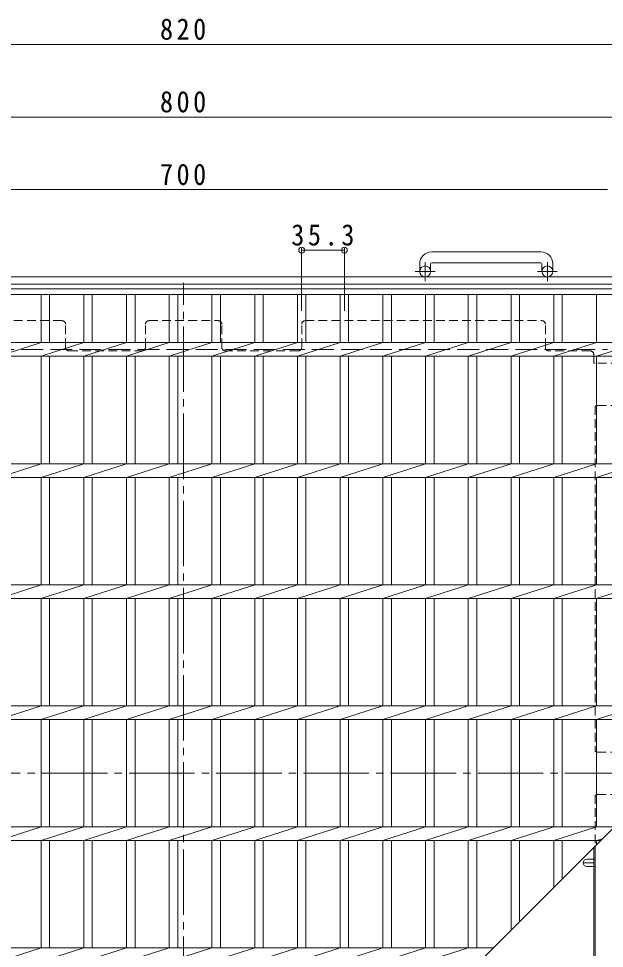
# Model space of a CAD drawing. Units: millimetres at full size, sheet at 1:6. Extents: x -1464 to 1197, y -1180 to 1127.
# Drawn here: x -939 to -455, y 359 to 1127 of the extents above; entities that cross this region are included whole.
import ezdxf

# ---------------------------------------------------------------- set-up
doc = ezdxf.new("R2010")
doc.units = ezdxf.units.MM
doc.header["$LTSCALE"] = 6
doc.header["$PDMODE"] = 32
doc.header["$PDSIZE"] = 4.8
for name, pattern in [('CHAIN1', [8, 5, -1, 1, -1]), ('CHAIN2', [12, 9, -1, 1, -1]), ('DASHED1', [1.8, 1.2, -0.6]), ('DASHED3', [4, 3, -1])]:
    doc.linetypes.add(name, pattern=pattern)
for name, color, linetype, lineweight in [('6-1', 3, 'Continuous', 9), ('6-2', 3, 'Continuous', 9), ('6-4', 7, 'Continuous', 9), ('6-7', 2, 'Continuous', 9), ('6-8', 2, 'Continuous', 9)]:
    doc.layers.add(name, color=color, linetype=linetype, lineweight=lineweight)
doc.styles.add('ＭＳ ゴシック', font='')
doc.styles.get('ＭＳ ゴシック').set_extended_font_data('MS Gothic')

msp = doc.modelspace()

# ---------------------------------------------------------------- linework, layer by layer
at = {"layer": '6-1', "color": 2}
for p, q in [((-507.902, 933.877), (-597.902, 933.877)), ((-607.902, 923.877), (-607.902, 917.777)), ((-598.902, 923.877), (-598.902, 917.777)), ((-597.902, 924.877), (-507.902, 924.877)), ((-506.902, 923.877), (-506.902, 917.777)), ((-497.902, 923.877), (-497.902, 917.777)), ((-1212.902, 913.277), (-392.902, 913.277)), ((-1206.902, 907.277), (-398.902, 907.277))]:
    msp.add_line(p, q, dxfattribs=at)
at = {"layer": '6-1', "color": 2, "linetype": 'CHAIN1'}
for p, q in [((-603.402, 909.67), (-603.402, 925.267)), ((-502.402, 909.67), (-502.402, 925.267)), ((-595.239, 917.777), (-611.646, 917.777)), ((-494.239, 917.777), (-510.646, 917.777))]:
    msp.add_line(p, q, dxfattribs=at)
at = {"layer": '6-1', "color": 2, "linetype": 'DASHED3'}
msp.add_line((-1152.902, 853.277), (-452.902, 853.277), dxfattribs=at)
at = {"layer": '6-1', "color": 2}
for centre in [(-603.402, 917.777), (-502.402, 917.777)]:
    msp.add_circle(centre, 4.5, dxfattribs=at)
for centre, radius, start, end in [((-597.902, 923.877), 10, 90, 180), ((-507.902, 923.877), 10, 0, 90), ((-597.902, 923.877), 1, 90, 180), ((-507.902, 923.877), 1, 0, 90)]:
    msp.add_arc(centre, radius, start, end, dxfattribs=at)
at = {"layer": '6-2'}
for p, q in [((-1202.902, 903.277), (-402.902, 903.277)), ((-1202.902, 898.777), (-402.902, 898.777)), ((-920.616, 858.934), (-920.616, 898.777)), ((-913.616, 858.934), (-913.616, 898.777)), ((-885.33, 858.934), (-885.33, 898.777)), ((-878.33, 858.934), (-878.33, 898.777)), ((-850.045, 858.934), (-850.045, 898.777)), ((-843.045, 858.934), (-843.045, 898.777)), ((-814.759, 858.934), (-814.759, 898.777)), ((-807.759, 858.934), (-807.759, 898.777)), ((-779.473, 858.934), (-779.473, 898.777)), ((-772.473, 858.934), (-772.473, 898.777)), ((-744.188, 858.934), (-744.188, 898.777)), ((-737.188, 858.934), (-737.188, 898.777)), ((-708.902, 858.934), (-708.902, 898.777)), ((-701.902, 858.934), (-701.902, 898.777)), ((-673.616, 858.934), (-673.616, 898.777)), ((-666.616, 858.934), (-666.616, 898.777)), ((-638.33, 858.934), (-638.33, 898.777)), ((-631.33, 858.934), (-631.33, 898.777)), ((-603.045, 858.934), (-603.045, 898.777)), ((-596.045, 858.934), (-596.045, 898.777)), ((-567.759, 858.934), (-567.759, 898.777)), ((-560.759, 858.934), (-560.759, 898.777)), ((-532.473, 858.934), (-532.473, 898.777)), ((-525.473, 858.934), (-525.473, 898.777)), ((-497.188, 858.934), (-497.188, 898.777)), ((-490.188, 858.934), (-490.188, 898.777)), ((-461.902, 858.934), (-461.902, 898.777)), ((-402.902, 858.934), (-1202.902, 858.934)), ((-955.902, 847.62), (-920.616, 858.934)), ((-920.616, 847.62), (-885.33, 858.934)), ((-885.33, 847.62), (-850.045, 858.934)), ((-850.045, 847.62), (-814.759, 858.934)), ((-814.759, 847.62), (-779.473, 858.934)), ((-779.473, 847.62), (-744.188, 858.934)), ((-744.188, 847.62), (-708.902, 858.934)), ((-708.902, 847.62), (-673.616, 858.934)), ((-673.616, 847.62), (-638.33, 858.934)), ((-638.33, 847.62), (-603.045, 858.934)), ((-603.045, 847.62), (-567.759, 858.934)), ((-567.759, 847.62), (-532.473, 858.934)), ((-532.473, 847.62), (-497.188, 858.934)), ((-497.188, 847.62), (-461.902, 858.934)), ((-461.902, 847.62), (-426.616, 858.934)), ((-402.902, 847.62), (-1202.902, 847.62)), ((-920.616, 758.934), (-920.616, 847.62)), ((-913.616, 758.934), (-913.616, 847.62)), ((-885.33, 758.934), (-885.33, 847.62)), ((-878.33, 758.934), (-878.33, 847.62)), ((-850.045, 758.934), (-850.045, 847.62)), ((-843.045, 758.934), (-843.045, 847.62)), ((-814.759, 758.934), (-814.759, 847.62)), ((-807.759, 758.934), (-807.759, 847.62)), ((-779.473, 758.934), (-779.473, 847.62)), ((-772.473, 758.934), (-772.473, 847.62)), ((-744.188, 758.934), (-744.188, 847.62)), ((-737.188, 758.934), (-737.188, 847.62)), ((-708.902, 758.934), (-708.902, 847.62)), ((-701.902, 758.934), (-701.902, 847.62)), ((-673.616, 758.934), (-673.616, 847.62)), ((-666.616, 758.934), (-666.616, 847.62)), ((-638.33, 758.934), (-638.33, 847.62)), ((-631.33, 758.934), (-631.33, 847.62)), ((-603.045, 758.934), (-603.045, 847.62)), ((-596.045, 758.934), (-596.045, 847.62)), ((-567.759, 758.934), (-567.759, 847.62)), ((-560.759, 758.934), (-560.759, 847.62)), ((-532.473, 758.934), (-532.473, 847.62)), ((-525.473, 758.934), (-525.473, 847.62)), ((-497.188, 758.934), (-497.188, 847.62)), ((-490.188, 758.934), (-490.188, 847.62)), ((-461.902, 758.934), (-461.902, 847.62)), ((-402.902, 758.934), (-1202.902, 758.934)), ((-955.902, 747.62), (-920.616, 758.934)), ((-920.616, 747.62), (-885.33, 758.934)), ((-885.33, 747.62), (-850.045, 758.934)), ((-850.045, 747.62), (-814.759, 758.934)), ((-814.759, 747.62), (-779.473, 758.934)), ((-779.473, 747.62), (-744.188, 758.934)), ((-744.188, 747.62), (-708.902, 758.934)), ((-708.902, 747.62), (-673.616, 758.934)), ((-673.616, 747.62), (-638.33, 758.934)), ((-638.33, 747.62), (-603.045, 758.934)), ((-603.045, 747.62), (-567.759, 758.934)), ((-567.759, 747.62), (-532.473, 758.934)), ((-532.473, 747.62), (-497.188, 758.934)), ((-497.188, 747.62), (-461.902, 758.934)), ((-461.902, 747.62), (-426.616, 758.934)), ((-402.902, 747.62), (-1202.902, 747.62)), ((-920.616, 658.934), (-920.616, 747.62)), ((-913.616, 658.934), (-913.616, 747.62)), ((-885.33, 658.934), (-885.33, 747.62)), ((-878.33, 658.934), (-878.33, 747.62)), ((-850.045, 658.934), (-850.045, 747.62)), ((-843.045, 658.934), (-843.045, 747.62)), ((-814.759, 658.934), (-814.759, 747.62)), ((-807.759, 658.934), (-807.759, 747.62)), ((-779.473, 658.934), (-779.473, 747.62)), ((-772.473, 658.934), (-772.473, 747.62)), ((-744.188, 658.934), (-744.188, 747.62)), ((-737.188, 658.934), (-737.188, 747.62)), ((-708.902, 658.934), (-708.902, 747.62)), ((-701.902, 658.934), (-701.902, 747.62)), ((-673.616, 658.934), (-673.616, 747.62)), ((-666.616, 658.934), (-666.616, 747.62)), ((-638.33, 658.934), (-638.33, 747.62)), ((-631.33, 658.934), (-631.33, 747.62)), ((-603.045, 658.934), (-603.045, 747.62)), ((-596.045, 658.934), (-596.045, 747.62)), ((-567.759, 658.934), (-567.759, 747.62)), ((-560.759, 658.934), (-560.759, 747.62)), ((-532.473, 658.934), (-532.473, 747.62)), ((-525.473, 658.934), (-525.473, 747.62)), ((-497.188, 658.934), (-497.188, 747.62)), ((-490.188, 658.934), (-490.188, 747.62)), ((-461.902, 658.934), (-461.902, 747.62)), ((-402.902, 658.934), (-1202.902, 658.934)), ((-955.902, 647.62), (-920.616, 658.934)), ((-920.616, 647.62), (-885.33, 658.934)), ((-885.33, 647.62), (-850.045, 658.934)), ((-850.045, 647.62), (-814.759, 658.934)), ((-814.759, 647.62), (-779.473, 658.934)), ((-779.473, 647.62), (-744.188, 658.934)), ((-402.902, 647.62), (-1202.902, 647.62)), ((-920.616, 558.934), (-920.616, 647.62)), ((-913.616, 558.934), (-913.616, 647.62)), ((-885.33, 558.934), (-885.33, 647.62)), ((-878.33, 558.934), (-878.33, 647.62)), ((-850.045, 558.934), (-850.045, 647.62)), ((-843.045, 558.934), (-843.045, 647.62)), ((-814.759, 558.934), (-814.759, 647.62)), ((-807.759, 558.934), (-807.759, 647.62)), ((-779.473, 558.934), (-779.473, 647.62)), ((-772.473, 558.934), (-772.473, 647.62)), ((-737.188, 558.934), (-737.188, 647.62)), ((-701.902, 558.934), (-701.902, 647.62)), ((-666.616, 558.934), (-666.616, 647.62)), ((-631.33, 558.934), (-631.33, 647.62)), ((-596.045, 558.934), (-596.045, 647.62)), ((-560.759, 558.934), (-560.759, 647.62)), ((-525.473, 558.934), (-525.473, 647.62)), ((-490.188, 558.934), (-490.188, 647.62)), ((-402.902, 558.934), (-1202.902, 558.934)), ((-955.902, 547.62), (-920.616, 558.934)), ((-920.616, 547.62), (-885.33, 558.934)), ((-885.33, 547.62), (-850.045, 558.934)), ((-850.045, 547.62), (-814.759, 558.934)), ((-814.759, 547.62), (-779.473, 558.934)), ((-779.473, 547.62), (-744.188, 558.934)), ((-402.902, 547.62), (-1202.902, 547.62)), ((-920.616, 458.934), (-920.616, 547.62)), ((-913.616, 458.934), (-913.616, 547.62)), ((-885.33, 458.934), (-885.33, 547.62)), ((-878.33, 458.934), (-878.33, 547.62)), ((-850.045, 458.934), (-850.045, 547.62)), ((-843.045, 458.934), (-843.045, 547.62)), ((-814.759, 458.934), (-814.759, 547.62)), ((-807.759, 458.934), (-807.759, 547.62)), ((-779.473, 458.934), (-779.473, 547.62)), ((-772.473, 458.934), (-772.473, 547.62)), ((-737.188, 458.934), (-737.188, 547.62)), ((-701.902, 458.934), (-701.902, 547.62)), ((-666.616, 458.934), (-666.616, 547.62)), ((-631.33, 458.934), (-631.33, 547.62)), ((-596.045, 458.934), (-596.045, 547.62)), ((-560.759, 458.934), (-560.759, 547.62)), ((-525.473, 458.934), (-525.473, 547.62)), ((-490.188, 458.934), (-490.188, 547.62)), ((-802.902, 103.277), (-402.902, 503.277)), ((-447.245, 458.934), (-1202.902, 458.934)), ((-955.902, 447.62), (-920.616, 458.934)), ((-920.616, 447.62), (-885.33, 458.934)), ((-885.33, 447.62), (-850.045, 458.934)), ((-850.045, 447.62), (-814.759, 458.934)), ((-814.759, 447.62), (-779.473, 458.934)), ((-779.473, 447.62), (-744.188, 458.934)), ((-532.473, 447.62), (-497.188, 458.934)), ((-497.188, 447.62), (-461.902, 458.934)), ((-458.559, 447.62), (-1202.902, 447.62)), ((-920.616, 358.934), (-920.616, 447.62)), ((-913.616, 358.934), (-913.616, 447.62)), ((-885.33, 358.934), (-885.33, 447.62)), ((-878.33, 358.934), (-878.33, 447.62)), ((-850.045, 358.934), (-850.045, 447.62)), ((-843.045, 358.934), (-843.045, 447.62)), ((-814.759, 358.934), (-814.759, 447.62)), ((-807.759, 358.934), (-807.759, 447.62)), ((-779.473, 358.934), (-779.473, 447.62)), ((-772.473, 358.934), (-772.473, 447.62)), ((-737.188, 358.934), (-737.188, 447.62)), ((-701.902, 358.934), (-701.902, 447.62)), ((-666.616, 358.934), (-666.616, 447.62)), ((-631.33, 358.934), (-631.33, 447.62)), ((-596.045, 358.934), (-596.045, 447.62)), ((-560.759, 358.934), (-560.759, 447.62)), ((-532.473, 373.705), (-532.473, 447.62)), ((-525.473, 380.705), (-525.473, 447.62)), ((-497.188, 408.991), (-497.188, 447.62)), ((-490.188, 415.991), (-490.188, 447.62)), ((-461.902, 447.62), (-456.981, 449.198)), ((-461.902, 444.277), (-461.902, 447.62)), ((-547.245, 358.934), (-1202.902, 358.934)), ((-955.902, 347.62), (-920.616, 358.934)), ((-920.616, 347.62), (-885.33, 358.934)), ((-885.33, 347.62), (-850.045, 358.934)), ((-850.045, 347.62), (-814.759, 358.934)), ((-814.759, 347.62), (-779.473, 358.934)), ((-779.473, 347.62), (-744.188, 358.934)), ((-638.33, 347.62), (-603.045, 358.934)), ((-603.045, 347.62), (-567.759, 358.934))]:
    msp.add_line(p, q, dxfattribs=at)
for points in [[(-744.188, 558.934), (-744.188, 647.62), (-708.902, 658.934)], [(-708.902, 558.934), (-708.902, 647.62), (-673.616, 658.934)], [(-673.616, 558.934), (-673.616, 647.62), (-638.33, 658.934)], [(-638.33, 558.934), (-638.33, 647.62), (-603.045, 658.934)], [(-603.045, 558.934), (-603.045, 647.62), (-567.759, 658.934)], [(-567.759, 558.934), (-567.759, 647.62), (-532.473, 658.934)], [(-532.473, 558.934), (-532.473, 647.62), (-497.188, 658.934)], [(-497.188, 558.934), (-497.188, 647.62), (-461.902, 658.934)], [(-461.902, 558.934), (-461.902, 647.62), (-426.616, 658.934)], [(-744.188, 458.934), (-744.188, 547.62), (-708.902, 558.934)], [(-708.902, 458.934), (-708.902, 547.62), (-673.616, 558.934)], [(-673.616, 458.934), (-673.616, 547.62), (-638.33, 558.934)], [(-638.33, 458.934), (-638.33, 547.62), (-603.045, 558.934)], [(-603.045, 458.934), (-603.045, 547.62), (-567.759, 558.934)], [(-567.759, 458.934), (-567.759, 547.62), (-532.473, 558.934)], [(-532.473, 458.934), (-532.473, 547.62), (-497.188, 558.934)], [(-497.188, 458.934), (-497.188, 547.62), (-461.902, 558.934)], [(-461.902, 458.934), (-461.902, 547.62), (-426.616, 558.934)], [(-744.188, 358.934), (-744.188, 447.62), (-708.902, 458.934)], [(-708.902, 358.934), (-708.902, 447.62), (-673.616, 458.934)], [(-673.616, 358.934), (-673.616, 447.62), (-638.33, 458.934)], [(-638.33, 358.934), (-638.33, 447.62), (-603.045, 458.934)], [(-603.045, 358.934), (-603.045, 447.62), (-567.759, 458.934)], [(-567.759, 358.934), (-567.759, 447.62), (-532.473, 458.934)], [(-744.188, 258.934), (-744.188, 347.62), (-708.902, 358.934)], [(-708.902, 258.934), (-708.902, 347.62), (-673.616, 358.934)], [(-673.616, 258.934), (-673.616, 347.62), (-638.33, 358.934)]]:
    msp.add_lwpolyline(points, dxfattribs=at)
at = {"layer": '6-4'}
for p, q in [((-1212.902, 1105.277), (-392.902, 1105.277)), ((-1202.902, 1045.277), (-402.902, 1045.277)), ((-1152.902, 985.277), (-452.902, 985.277)), ((-705.402, 937.077), (-705.402, 885.277)), ((-670.116, 937.077), (-670.116, 885.277)), ((-705.402, 935.277), (-670.116, 935.277))]:
    msp.add_line(p, q, dxfattribs=at)
for p in [(-705.402, 935.277), (-670.116, 935.277)]:
    msp.add_point(p, dxfattribs=at)
at = {"layer": '6-7', "linetype": 'CHAIN2'}
for p, q in [((-802.902, 98.277), (-802.902, 908.277)), ((-1207.902, 503.277), (-397.902, 503.277))]:
    msp.add_line(p, q, dxfattribs=at)
at = {"layer": '6-7', "linetype": 'DASHED1'}
for p, q in [((-903.44, 877.08), (-1098.701, 877.08)), ((-831.419, 877.08), (-774.385, 877.08)), ((-702.363, 877.08), (-507.103, 877.08)), ((-900.44, 855.08), (-900.44, 874.08)), ((-834.419, 855.08), (-834.419, 874.08)), ((-771.385, 855.08), (-771.385, 874.08)), ((-705.363, 855.08), (-705.363, 874.08)), ((-504.103, 855.08), (-504.103, 874.08)), ((-897.44, 852.08), (-837.419, 852.08)), ((-708.363, 852.08), (-768.385, 852.08)), ((-467.102, 852.08), (-501.103, 852.08)), ((-464.102, 849.08), (-464.102, 842.08)), ((-462.902, 842.08), (-464.102, 842.08)), ((-432.098, 842.08), (-462.902, 842.08)), ((-462.902, 806.483), (-462.902, 521.377)), ((-432.098, 807.079), (-461.106, 807.079)), ((-461.102, 520.777), (-432.098, 520.777)), ((-462.902, 485.176), (-462.902, 443.277)), ((-461.102, 485.776), (-432.098, 485.776)), ((-464.102, 432.232), (-462.902, 432.232)), ((-464.102, 426.232), (-462.902, 426.232))]:
    msp.add_line(p, q, dxfattribs=at)
at = {"layer": '6-7'}
for p, q in [((-464.102, 442.077), (-464.102, 157.473)), ((-462.902, 443.277), (-462.902, 200.074))]:
    msp.add_line(p, q, dxfattribs=at)
at = {"layer": '6-7', "linetype": 'DASHED1'}
for centre, start, end in [((-903.44, 874.08), 0, 90), ((-831.419, 874.08), 90, 180), ((-774.385, 874.08), 0, 90), ((-702.363, 874.08), 90, 180), ((-507.103, 874.08), 0, 90), ((-897.44, 855.08), 180, 270), ((-837.419, 855.08), 270, 0), ((-768.385, 855.08), 180, 270), ((-708.363, 855.08), 270, 0), ((-501.103, 855.08), 180, 270), ((-467.102, 849.08), 0, 90), ((-461.106, 804.079), 90, 126.76228), ((-461.102, 523.777), 233.13012, 270), ((-461.102, 482.776), 90, 126.86988)]:
    msp.add_arc(centre, 3, start, end, dxfattribs=at)
at = {"layer": '6-8'}
for p, q in [((-469.902, 432.232), (-464.102, 432.232)), ((-469.902, 426.232), (-464.102, 426.232))]:
    msp.add_line(p, q, dxfattribs=at)
at = {"layer": '6-8', "linetype": 'CHAIN1'}
msp.add_line((-472.902, 429.232), (-464.102, 429.232), dxfattribs=at)
at = {"layer": '6-8'}
msp.add_arc((-469.902, 429.232), 3, 90, 270, dxfattribs=at)

# ---------------------------------------------------------------- texts
at = {"layer": '6-4', "color": 2, "char_height": 17.6, "attachment_point": 7, "style": 'ＭＳ ゴシック'}
for s, insert in [('\\T1.27;\\W0.9;820', (-822.402, 1108.877)), ('\\T1.27;\\W0.9;800', (-822.402, 1048.877)), ('\\T1.27;\\W0.9;700', (-822.402, 988.877)), ('\\T1.28;\\W0.9;35.3', (-714.009, 938.877))]:
    msp.add_mtext(s, dxfattribs=dict(at, insert=insert))

doc.saveas('drawing.dxf')
